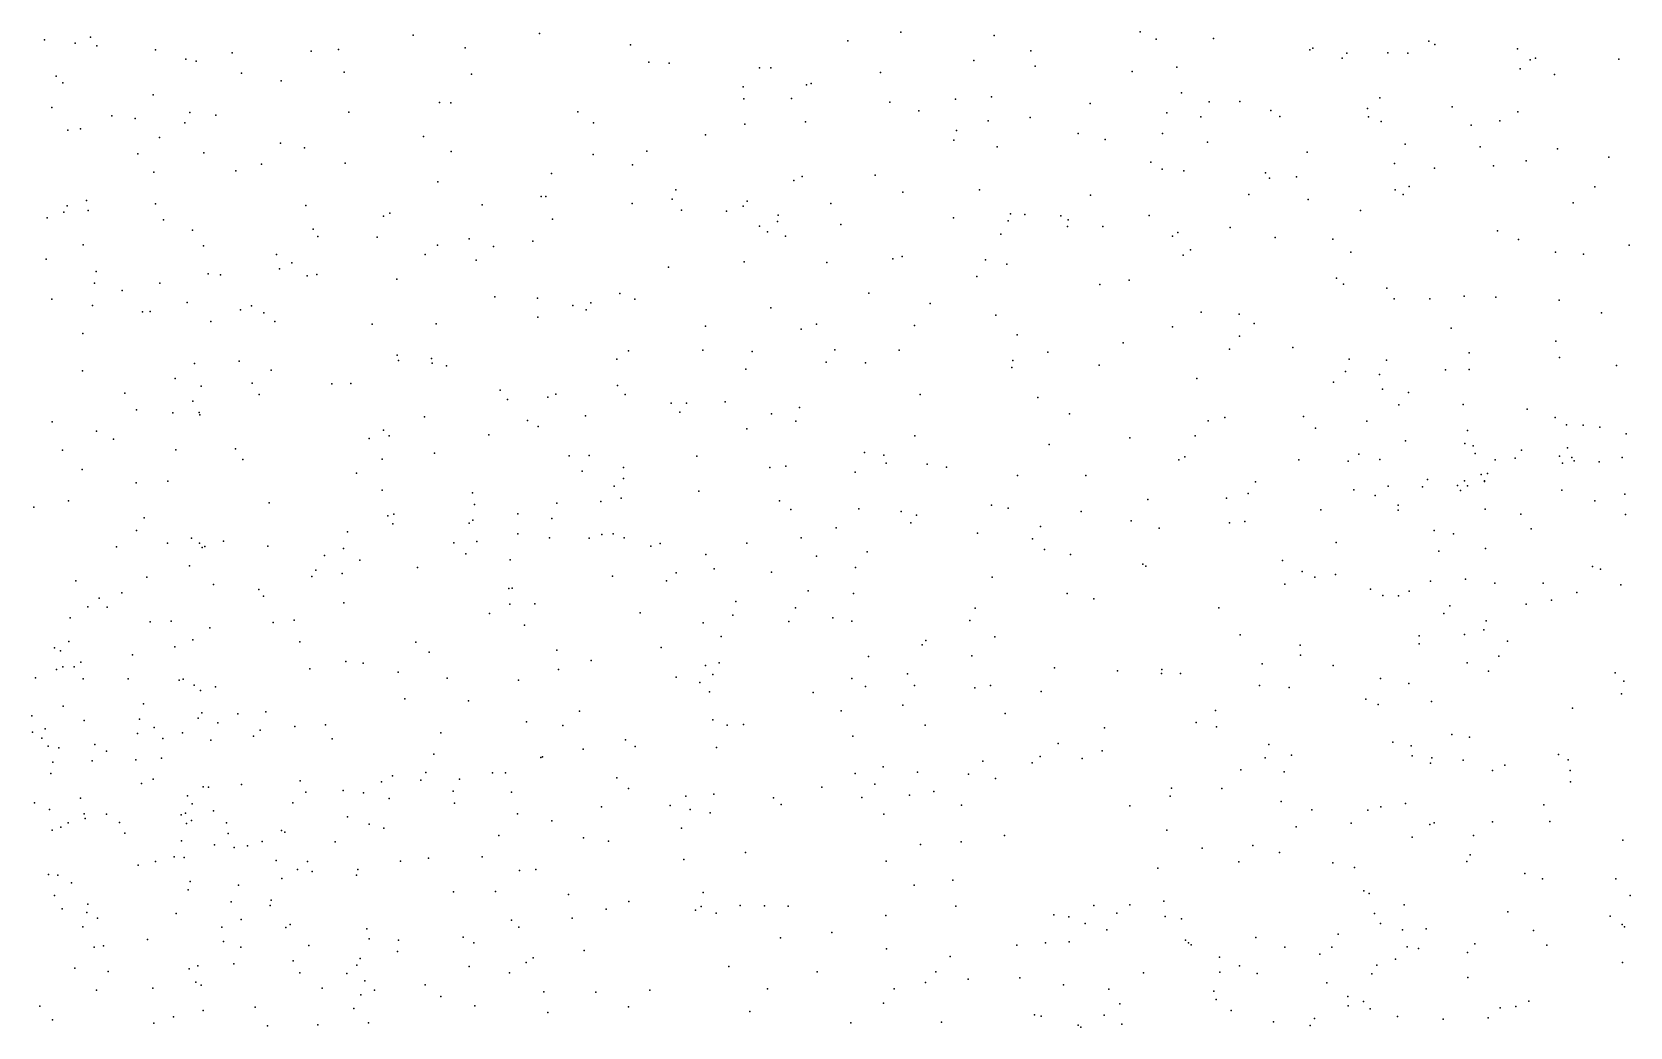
# Model space of a CAD drawing. Header units: metres. Extents: x -25 to 25, y -27.7 to 27.8.
# Drawn here: x 13.644 to 16.423, y -1.725 to 0.004 of the extents above; entities that cross this region are included whole.
import ezdxf

# ---------------------------------------------------------------- set-up
doc = ezdxf.new("R2010")
doc.units = ezdxf.units.M

msp = doc.modelspace()

# ---------------------------------------------------------------- linework, layer by layer
for p in [(14.5263, 0.0019, 14.7801), (15.155, 0.0042, 1.4588), (15.5709, 0.0045, 1.4206), (13.6656, -0.0093, -3.2028), (13.7189, -0.015, 13.8403), (13.7457, -0.0046, 19.5099), (13.7567, -0.0196, 14.4101), (13.8591, -0.0267, 4.1123), (14.1773, -0.0259, 13.9469), (14.3071, -0.0009, 14.6344), (14.3974, -0.0232, 1.1874), (14.6847, -0.0179, 7.7715), (15.0624, -0.0112, 8.6745), (15.3171, -0.0018, 18.3364), (15.5991, -0.0083, 17.6843), (15.6984, -0.0068, 5.7912), (15.8661, -0.0266, 17.5962), (15.871, -0.0238, 9.7033), (16.0729, -0.0116, 17.4703), (16.0835, -0.0172, -7.6705), (16.2272, -0.0247, 5.0906), (13.9113, -0.043, -17.0554), (13.9295, -0.046, 19.5341), (13.992, -0.0316, 1.2051), (14.1294, -0.0286, -0.7962), (14.7166, -0.0478, 13.8815), (14.7518, -0.0496, 8.1239), (15.2818, -0.045, 18.6559), (15.3806, -0.0284, 6.8852), (15.3882, -0.0551, 9.0285), (15.9222, -0.0409, 5.4179), (15.9303, -0.0324, 1.1167), (16.0016, -0.0316, -0.992), (16.0365, -0.0325, 9.806), (16.2489, -0.0442, 17.4332), (16.2586, -0.0413, 0.9285), (16.4031, -0.0427, 17.3297), (13.686, -0.0726, -3.7897), (14.0085, -0.0671, 3.8976), (14.0771, -0.0807, 3.5362), (14.1866, -0.0652, 14.5089), (14.4085, -0.0691, -17.3605), (14.909, -0.0576, 8.3544), (14.929, -0.0577, 19.3843), (15.1196, -0.0659, 19.2016), (15.5571, -0.064, 6.5023), (15.6346, -0.0567, 6.2292), (16.2317, -0.0596, -9.3949), (16.2913, -0.0697, 9.9535), (13.6978, -0.084, 19.8169), (13.8546, -0.1048, 3.3592), (14.8806, -0.0907, 14.6824), (14.9645, -0.1109, 1.411), (14.9907, -0.0876, -18.246), (14.9989, -0.0848, 14.3531), (15.3126, -0.1083, 18.4627), (15.6426, -0.1012, -9.8305), (15.988, -0.1101, 5.2003), (13.6783, -0.1269, -2.985), (13.9183, -0.1357, 13.9443), (14.1947, -0.135, 1.2196), (14.3526, -0.118, 19.5483), (14.3721, -0.1186, -0.8605), (14.5933, -0.1345, 19.5342), (14.8819, -0.112, 13.944), (15.1357, -0.1173, -0.9427), (15.1864, -0.1324, 8.6694), (15.2499, -0.1124, 19.0062), (15.4838, -0.1201, 6.7209), (15.6173, -0.1363, 17.8038), (15.691, -0.1167, 1.403), (15.7442, -0.1165, 9.2937), (15.798, -0.1323, 5.5865), (15.9664, -0.1284, -9.9401), (16.1135, -0.1259, -9.7202), (16.2277, -0.1346, -1.2042), (13.7065, -0.1664, 19.9716), (13.7282, -0.1641, -1.0721), (13.7829, -0.1415, -16.9085), (13.8237, -0.1459, 1.3155), (13.9099, -0.1536, -3.8105), (13.9638, -0.1402, 19.6869), (14.6204, -0.1534, 14.7982), (14.8836, -0.156, -0.9936), (14.9891, -0.1517, 7.4859), (15.2515, -0.1666, -18.2899), (15.3068, -0.15, 18.8187), (15.38, -0.144, 8.9026), (15.6764, -0.1431, -10.169), (15.8141, -0.1426, 1.295), (15.9678, -0.143, 9.6276), (15.9901, -0.151, 17.6789), (16.1464, -0.1574, -7.2926), (16.1966, -0.1501, 1.0397), (13.866, -0.1791, 19.8471), (14.076, -0.1886, -0.9887), (14.3246, -0.1775, 14.5564), (14.8151, -0.1744, 19.4856), (15.2467, -0.1835, 7.1581), (15.4632, -0.1719, 17.9857), (15.5104, -0.1824, 1.6091), (15.6101, -0.1721, 6.3463), (15.6881, -0.1873, 6.0897), (16.0318, -0.1905, 5.0658), (13.8281, -0.2076, -3.1108), (13.9427, -0.2057, 14.3247), (14.1177, -0.197, 14.4052), (14.3732, -0.2034, 1.2611), (14.6199, -0.2085, 1.3175), (14.7134, -0.2028, 7.7937), (15.3226, -0.1952, 18.6508), (15.5897, -0.222, 9.0074), (15.8613, -0.2046, 9.3446), (16.162, -0.1952, 9.9049), (16.2422, -0.2198, -18.2076), (16.2964, -0.1985, 4.847), (16.3861, -0.2134, 10.0195), (13.856, -0.2392, 4.1098), (13.9985, -0.2368, -3.3729), (14.0429, -0.2254, 13.9596), (14.1885, -0.2238, -3.8442), (14.5476, -0.2418, -17.515), (14.6885, -0.2265, 13.9327), (14.9832, -0.2466, 8.2888), (15.11, -0.2444, 19.2929), (15.6091, -0.2341, -0.9829), (15.6468, -0.2369, -18.2947), (15.7889, -0.2404, 5.7327), (15.7958, -0.2496, -9.9637), (15.8427, -0.2476, 17.8145), (16.0131, -0.2243, -18.2751), (16.0826, -0.2321, 9.7286), (16.1854, -0.2282, 17.668), (14.3497, -0.2563, 13.9605), (14.7636, -0.2702, 7.9943), (14.9685, -0.2536, 14.3205), (15.1585, -0.274, -1.0896), (15.2915, -0.27, 1.6772), (16.0143, -0.2701, 1.2039), (16.0389, -0.2641, -1.2759), (16.3616, -0.2645, -7.4693), (13.7051, -0.2976, 14.2878), (13.7391, -0.2884, -2.8153), (13.8587, -0.2945, 3.4634), (14.1204, -0.2971, 19.7518), (14.4271, -0.2961, -5.2535), (14.5294, -0.2818, -1.0543), (14.5378, -0.2817, 14.7246), (14.6875, -0.2936, 19.5365), (14.7573, -0.286, 14.8357), (14.7734, -0.3053, 7.6756), (14.8806, -0.2984, 14.0967), (14.8879, -0.2894, 8.1518), (15.0334, -0.2939, 1.5429), (15.4847, -0.2792, 8.8555), (15.7597, -0.2781, 5.8796), (15.8633, -0.287, 1.3419), (16.0283, -0.2783, 17.7615), (16.3241, -0.2925, 4.7236), (13.6703, -0.3184, 4.3441), (13.6993, -0.3085, 20.1488), (13.7419, -0.3058, -16.7739), (13.8727, -0.3221, 20.0735), (14.2551, -0.3158, 14.4235), (14.2663, -0.3104, -1.0825), (14.5489, -0.3208, 13.9542), (14.8515, -0.3072, 1.4482), (14.9091, -0.3333, 14.7156), (14.9405, -0.3248, 19.455), (14.9415, -0.3138, -1.1681), (15.0505, -0.3304, -18.1128), (15.2463, -0.3185, 19.1346), (15.3416, -0.324, 18.4537), (15.3455, -0.3119, 6.9346), (15.3704, -0.3129, 18.248), (15.433, -0.315, 6.784), (15.4459, -0.3222, -18.2326), (15.5864, -0.3143, 1.7344), (15.9543, -0.3059, 5.2431), (13.9234, -0.3401, 14.2516), (14.1332, -0.3382, 14.3239), (14.1408, -0.3512, -5.3995), (14.2445, -0.3522, -4.9917), (14.4043, -0.3554, 14.542), (14.515, -0.3589, 1.3374), (14.9228, -0.343, 7.5121), (14.9545, -0.3503, 14.5617), (15.3288, -0.3473, 18.8203), (15.4446, -0.3336, 1.806), (15.5059, -0.3337, 18.0725), (15.6271, -0.3506, 8.9213), (15.6365, -0.3443, 17.9838), (15.7275, -0.3356, 6.0667), (15.8057, -0.3526, 9.0983), (15.9059, -0.3557, 5.585), (16.1921, -0.3413, 9.8609), (16.2291, -0.3561, -1.444), (13.7331, -0.3656, 13.9), (13.9424, -0.3672, -2.9994), (14.0695, -0.3821, -1.2033), (14.328, -0.3824, -17.0676), (14.3494, -0.3661, -4.0833), (14.4465, -0.3687, 19.6097), (15.1572, -0.3856, 7.2208), (15.6455, -0.3833, -1.2239), (15.6588, -0.374, 6.2663), (15.9372, -0.3781, -1.4327), (16.2929, -0.3783, 4.5691), (16.3416, -0.3819, 10.1116), (16.4211, -0.3659, 17.6844), (13.6685, -0.3907, -1.3432), (13.7558, -0.4118, -4.1618), (13.9506, -0.4161, 3.8773), (14.0745, -0.4074, 19.9419), (14.0961, -0.3967, -3.2375), (14.4162, -0.3924, -5.4865), (14.7511, -0.4045, 7.915), (14.8823, -0.3951, -17.9055), (15.0264, -0.3963, 7.3763), (15.1412, -0.3898, 1.6558), (15.3021, -0.3918, 1.794), (15.3392, -0.3989, 18.6019), (13.7525, -0.4321, 3.4427), (13.8665, -0.4322, 3.5694), (13.9721, -0.4175, -4.2262), (14.1228, -0.4192, 1.3641), (14.1394, -0.417, -16.8941), (14.2785, -0.425, -4.7819), (15.2871, -0.4204, 19.008), (15.5008, -0.4344, 1.9239), (15.5516, -0.4268, 6.5078), (15.9122, -0.4238, 1.4142), (15.9243, -0.4337, 17.924), (16, -0.4411, 4.9975), (13.6787, -0.4603, -2.1832), (13.7495, -0.4713, -5.5413), (13.8009, -0.4448, -5.3284), (13.9137, -0.4658, 3.7124), (14.0255, -0.4718, -5.6962), (14.4486, -0.4558, 14.0269), (14.5232, -0.4583, -3.8488), (14.5846, -0.4709, -4.5004), (14.6157, -0.4665, -4.9193), (14.666, -0.45, -17.5045), (14.6922, -0.46, 1.4382), (15.0989, -0.4497, 8.2869), (15.2056, -0.4673, 7.0881), (16.0125, -0.4592, 9.3203), (16.0745, -0.4596, 1.3222), (16.1341, -0.4547, 9.5339), (16.1894, -0.4565, 9.6993), (16.2994, -0.4618, 4.4242), (13.836, -0.482, -1.461), (13.8493, -0.4815, -4.4165), (13.9551, -0.499, -5.1943), (14.0069, -0.4783, 14.2344), (14.047, -0.4836, -4.9125), (14.0665, -0.4991, -4.5734), (14.5239, -0.4911, -17.2089), (14.6076, -0.4783, 14.0707), (14.9285, -0.4751, -1.3205), (15.3203, -0.4877, 8.5122), (15.6772, -0.4828, -1.5228), (15.743, -0.4861, 1.7587), (16.373, -0.4835, 17.7978), (13.7326, -0.5195, -1.7393), (14.2353, -0.5037, -5.786), (14.3467, -0.503, -3.4854), (14.8152, -0.5068, 8.0118), (14.9818, -0.5123, 8.1533), (15.0082, -0.5032, 1.6131), (15.1784, -0.506, 1.7568), (15.357, -0.5218, 1.9623), (15.6273, -0.5081, 18.1325), (15.7438, -0.5246, -18.0808), (15.7691, -0.5026, 8.9666), (16.112, -0.5107, 4.6781), (14.6813, -0.5501, 7.7898), (14.8104, -0.5486, 1.5383), (14.8962, -0.551, -17.7173), (15.0401, -0.5479, 19.3391), (15.152, -0.5486, -17.946), (15.4105, -0.552, 6.726), (15.5412, -0.5359, 8.7229), (15.7264, -0.5469, 6.1588), (15.8363, -0.5443, 5.9257), (16.1433, -0.5536, -17.996), (16.2939, -0.5329, 4.2488), (13.9264, -0.5721, 3.9188), (14.0042, -0.5679, 20.1524), (14.0602, -0.5833, -5.4427), (14.2793, -0.5571, 1.4187), (14.2816, -0.5666, -3.1679), (14.3389, -0.5632, -16.9429), (14.34, -0.571, 14.0553), (14.365, -0.5757, -5.0545), (14.6609, -0.5645, 19.5282), (14.8854, -0.5818, 14.347), (15.0252, -0.5697, 7.246), (15.0936, -0.5709, -1.5105), (15.348, -0.5786, -1.6157), (15.3498, -0.5664, 18.5998), (15.4995, -0.575, -17.9919), (15.9345, -0.5645, 5.7446), (15.9992, -0.5659, 5.1697), (16.1022, -0.5826, 17.9669), (16.1429, -0.5821, 4.5278), (16.2999, -0.5614, 1.3543), (16.3991, -0.5756, 10.2394), (13.7319, -0.5846, 4.4212), (13.8932, -0.598, 1.5541), (14.0268, -0.6058, -2.6497), (14.1655, -0.6072, -16.7735), (14.1984, -0.6067, -1.4032), (14.6624, -0.6099, 14.191), (15.6697, -0.5982, 8.8185), (15.9073, -0.6044, 1.7364), (15.9278, -0.586, 18.0162), (15.9872, -0.5908, 5.5181), (13.8057, -0.6232, 14.2263), (13.9238, -0.6376, 4.1072), (13.9381, -0.6114, -2.4395), (14.0393, -0.6257, -5.8705), (14.4581, -0.6182, 19.6162), (14.4706, -0.6347, 14.1465), (14.5411, -0.6302, 14.6604), (14.5552, -0.6249, -4.7657), (14.6755, -0.6258, 14.8269), (14.8493, -0.6384, 19.4296), (15.1885, -0.6257, 19.1075), (15.3929, -0.6309, 2.0844), (15.9921, -0.6164, 1.6055), (16.0374, -0.622, 9.2556), (13.8259, -0.6526, -16.604), (13.889, -0.6575, -4.6462), (13.935, -0.657, -1.8315), (13.9361, -0.6609, -2.1233), (14.3266, -0.6645, 14.3853), (14.6068, -0.663, -5.6426), (14.7552, -0.6407, -4.0005), (14.7703, -0.6566, -3.7659), (14.7822, -0.6409, 7.3955), (14.9299, -0.6594, 1.6578), (14.9784, -0.6483, 14.6699), (15.4482, -0.6596, 8.5676), (15.7183, -0.6657, 18.1915), (15.8551, -0.6639, 2.2695), (16.021, -0.6435, 4.966), (16.1327, -0.6434, 1.5283), (16.2438, -0.6514, -1.6722), (16.2925, -0.6659, 3.8213), (13.6791, -0.6735, 3.438), (13.7565, -0.6896, -5.8734), (14.2553, -0.6877, 19.8584), (14.5059, -0.6712, -3.2792), (14.524, -0.6814, 1.5273), (14.8869, -0.6853, -17.4445), (14.9723, -0.6721, 14.4904), (15.6892, -0.6716, 6.2504), (15.876, -0.6841, 9.0034), (15.9651, -0.672, 2.0544), (16.1402, -0.6881, -17.7622), (16.3124, -0.6787, -17.627), (16.3411, -0.6788, 1.5281), (16.3701, -0.6826, 3.6353), (16.4159, -0.6941, 11.7855), (13.6971, -0.7223, 4.5852), (13.7859, -0.7034, 1.6784), (13.8942, -0.7222, 3.9047), (13.9977, -0.7202, 20.2016), (14.2306, -0.7025, -5.4816), (14.2652, -0.6976, -2.666), (14.4386, -0.6959, -2.9011), (15.179, -0.6975, 1.9066), (15.4128, -0.7129, 18.5241), (15.5532, -0.7009, 18.3673), (15.6666, -0.6977, -17.8242), (16.0325, -0.7063, 5.2656), (16.1357, -0.711, 1.7904), (16.1499, -0.7148, 2.2023), (16.3143, -0.7187, 2.6645), (14.0109, -0.7388, 14.2416), (14.2532, -0.738, 1.5537), (14.3438, -0.7278, -6.0147), (14.5781, -0.7321, -1.4542), (14.6129, -0.7316, 7.6595), (14.8002, -0.7328, 14.8811), (15.0915, -0.7265, 6.9921), (15.1255, -0.7312, -1.8103), (15.1291, -0.7449, -17.5979), (15.2004, -0.7467, 18.9264), (15.6384, -0.7394, 2.3269), (15.6487, -0.7339, -1.84), (15.8471, -0.7396, 6.0014), (15.9325, -0.7416, 2.4932), (15.9512, -0.7296, 18.077), (15.9878, -0.7387, 9.1443), (16.1537, -0.7285, 2.5317), (16.1881, -0.7393, 9.4782), (16.223, -0.7363, 3.4972), (16.2342, -0.7228, 2.3823), (16.3002, -0.7327, 2.1314), (16.3055, -0.745, 3.1512), (16.3217, -0.7354, 2.9639), (16.3255, -0.7408, 1.9681), (16.3694, -0.7428, 9.95), (16.4092, -0.7352, 1.7558), (13.7311, -0.7559, 20.3524), (13.8805, -0.7765, 20.3031), (14.2083, -0.7624, -2.3997), (14.6005, -0.7589, -3.0465), (14.6726, -0.7529, 7.3624), (14.6728, -0.7716, 7.8424), (14.9271, -0.7529, 7.1318), (14.9549, -0.7506, 19.282), (15.0755, -0.7606, 8.1778), (15.2343, -0.7519, 8.3107), (15.3577, -0.7664, -17.6878), (15.4766, -0.7663, 2.265), (15.7713, -0.7778, 8.8628), (16.0707, -0.7738, 2.7654), (16.1348, -0.7759, 4.5119), (16.1637, -0.7646, 2.9019), (16.1695, -0.776, -17.393), (16.1699, -0.7772, 3.3234), (16.1751, -0.763, 3.8884), (13.825, -0.7795, 13.7545), (14.2527, -0.792, 14.1034), (14.41, -0.7966, -5.6124), (14.6564, -0.7851, 1.6268), (14.8036, -0.794, 19.3649), (15.7585, -0.7976, -17.618), (15.9426, -0.7914, 2.6683), (15.9797, -0.8011, 5.732), (16.0022, -0.7852, -17.5905), (16.0621, -0.7862, 5.1315), (16.1229, -0.784, 18.0449), (16.128, -0.7926, 9.3452), (16.1399, -0.7843, 3.1234), (16.3042, -0.7923, 11.8723), (16.4137, -0.7989, 11.5609), (13.6471, -0.8217, 3.3886), (13.7073, -0.8109, 3.5382), (14.0563, -0.8139, 1.6329), (14.4135, -0.8167, -4.5404), (14.4889, -0.833, 7.3547), (14.5566, -0.8144, -16.9022), (14.633, -0.8118, -2.829), (14.6688, -0.8062, 14.8346), (14.9436, -0.8106, 8.0686), (14.9638, -0.8257, 1.8222), (15.0816, -0.8248, 19.0528), (15.1556, -0.8291, 1.9937), (15.3123, -0.8182, -1.8948), (15.3414, -0.8236, 18.6344), (15.4682, -0.8291, 6.5351), (15.5844, -0.8084, 6.393), (15.7211, -0.8059, 18.2923), (15.8851, -0.8265, -3.4156), (16.0197, -0.8179, -1.9068), (16.0197, -0.827, 2.9107), (16.171, -0.825, 4.2182), (16.3617, -0.8107, 12.1018), (13.8389, -0.8404, 3.82), (14.2628, -0.8369, -1.7847), (14.2716, -0.8505, -2.0025), (14.2735, -0.8337, -16.6218), (14.4043, -0.8493, 1.641), (14.4106, -0.8441, 14.5209), (14.5477, -0.8414, 14.6836), (15.0423, -0.8575, -17.2077), (15.1722, -0.8488, 6.8299), (15.1823, -0.8356, -3.4974), (15.3975, -0.8555, -3.4906), (15.5556, -0.8455, -17.4785), (15.6039, -0.8584, 8.68), (15.7263, -0.849, -17.2719), (15.7531, -0.8464, 6.1612), (16.2328, -0.8339, -16.9243), (16.251, -0.8591, 9.5849), (16.4147, -0.8345, 10.1222), (13.8258, -0.8624, 7.1271), (13.8799, -0.8844, -16.4209), (13.9215, -0.8755, 4.3772), (13.9352, -0.884, 6.9508), (13.9769, -0.8805, 13.8387), (14.1924, -0.8646, -4.4927), (14.3774, -0.8834, 19.677), (14.4178, -0.8816, 7.5074), (14.4887, -0.868, -1.6825), (14.5442, -0.8748, 7.6992), (14.613, -0.8756, -2.3004), (14.6352, -0.8692, 19.4475), (14.6545, -0.8679, 7.176), (14.6739, -0.8752, 14.3412), (14.7366, -0.8845, -2.5312), (14.8873, -0.884, 19.2123), (14.9816, -0.8748, 6.9473), (15.2883, -0.8667, 6.7081), (15.384, -0.8767, -17.3291), (15.9117, -0.8831, 2.8075), (16.082, -0.862, 4.8809), (16.1156, -0.8682, -3.4478), (13.7912, -0.8908, 6.8915), (13.9397, -0.8917, 4.1293), (13.9446, -0.8902, 14.3028), (14.0542, -0.8893, 7.0711), (14.1528, -0.9059, 14.3463), (14.1858, -0.8934, 7.2103), (14.214, -0.9139, 1.6967), (14.3982, -0.9029, 7.1632), (14.4755, -0.9134, -5.9494), (14.7203, -0.8896, -4.4155), (14.816, -0.9042, -2.78), (15.0082, -0.907, -3.9093), (15.0964, -0.8995, -1.9767), (15.4045, -0.8953, 8.4576), (15.4499, -0.9041, -17.0891), (15.8186, -0.9146, -16.8706), (16.0903, -0.8984, 3.5958), (16.1715, -0.8935, 4.0696), (13.8437, -0.9432, 1.7798), (13.9182, -0.9235, -5.8422), (14.1309, -0.9421, 6.9366), (14.1378, -0.931, -6.0966), (14.1832, -0.9369, -16.4306), (14.3143, -0.9268, 14.1842), (14.6537, -0.9416, 1.7733), (14.764, -0.9358, 7.0246), (14.83, -0.9287, 1.84), (14.9297, -0.9345, 14.3967), (15.0758, -0.9268, 14.7006), (15.3139, -0.9434, 2.2435), (15.5755, -0.9209, 2.4759), (15.5807, -0.9242, -3.1984), (15.8524, -0.9334, -3.1651), (15.8747, -0.9433, -3.5928), (15.9109, -0.9387, 9.0194), (16.3573, -0.9248, 9.7963), (16.3716, -0.9294, 11.7162), (13.7205, -0.9497, 14.3445), (13.8002, -0.9703, 20.3133), (13.9599, -0.956, 6.7633), (14.0386, -0.9649, 20.1562), (14.473, -0.9628, 7.0312), (14.4789, -0.9625, 1.7519), (14.7476, -0.9499, 19.2734), (14.9936, -0.9671, 14.8493), (15.0724, -0.9717, -17.0071), (15.4441, -0.9716, 18.5584), (15.8226, -0.9553, 18.2833), (15.9715, -0.9641, 3.2902), (16.039, -0.9675, 5.5158), (16.0758, -0.9505, 5.3298), (16.1365, -0.9469, 3.8725), (16.1878, -0.9536, 12.111), (16.2715, -0.9539, 12.2636), (16.3302, -0.9698, 18.0864), (16.4067, -0.9566, 9.9523), (13.7411, -0.9951, 6.698), (13.761, -0.9799, 3.7482), (13.7748, -0.9952, -4.4861), (14.0465, -0.9762, 7.292), (14.1865, -0.9881, 7.3675), (14.4747, -0.9903, 14.317), (14.5185, -0.9898, 19.474), (14.8677, -0.9856, -16.9259), (14.9716, -0.9965, -3.0515), (15.2839, -0.9975, -1.7531), (15.4906, -0.9808, 6.4949), (15.7075, -0.9964, 6.2386), (15.9929, -0.9754, 18.1982), (16.0204, -0.9756, 9.1873), (16.1092, -0.9931, 9.3183), (16.2424, -0.9902, -3.6403), (16.2861, -0.9835, 11.8983), (13.7105, -1.014, 4.9179), (13.8497, -1.0209, 3.916), (13.8863, -1.0198, 7.2568), (14.0633, -1.0221, 1.7918), (14.0997, -1.0179, 13.9327), (14.4397, -1.0063, -16.5639), (14.5003, -1.0265, 14.6585), (14.7016, -1.0051, -1.4385), (14.8114, -1.0225, 8.0113), (14.8626, -1.0093, 19.1004), (14.9602, -1.0203, 8.0901), (15.0368, -1.0139, 14.5056), (15.0695, -1.02, 2.0947), (15.275, -1.0185, 18.6507), (16.0991, -1.0067, 5.034), (16.1727, -1.0195, 4.4732), (13.7083, -1.0552, 9.7032), (13.9235, -1.0521, 6.5074), (13.9535, -1.0316, 4.3362), (14.1097, -1.0558, 20.0415), (14.8422, -1.0466, 14.8743), (15.1981, -1.0535, 8.248), (15.3185, -1.0469, -16.9505), (15.7447, -1.0434, 8.8263), (16.056, -1.0451, -16.7163), (16.1349, -1.0431, 4.6966), (16.1686, -1.0351, -1.9318), (16.2098, -1.0547, 9.5001), (13.6831, -1.0659, 13.629), (13.6937, -1.0714, 3.5914), (13.819, -1.0786, 1.8867), (13.8927, -1.0642, 4.6698), (14.3114, -1.0561, 19.7183), (14.3349, -1.0736, 7.5405), (14.5567, -1.07, 1.8775), (14.7383, -1.0654, 6.8765), (15.0987, -1.081, -1.3346), (15.192, -1.0611, 2.2254), (15.2782, -1.0803, -1.5363), (15.8492, -1.0614, -1.8188), (15.8498, -1.079, 3.1062), (16.0564, -1.0592, 3.7189), (16.1947, -1.0806, 18.2027), (13.6866, -1.1039, 9.9524), (13.6978, -1.0992, 9.5333), (13.7176, -1.0991, 6.5386), (13.7291, -1.0912, 5.0845), (14.1269, -1.1028, 14.4328), (14.1895, -1.0902, 19.8842), (14.2198, -1.0929, -16.1487), (14.2806, -1.1087, 6.7116), (14.5595, -1.1037, 6.8411), (14.6165, -1.0881, 7.8857), (14.8149, -1.0967, 14.3808), (14.8388, -1.0924, -4.1836), (15.1666, -1.1114, 6.7354), (15.4219, -1.1009, -3.0387), (15.5313, -1.1063, -3.6595), (15.6078, -1.1106, 2.6726), (15.6088, -1.1037, -1.7091), (15.6414, -1.1109, -16.8019), (15.783, -1.0941, 2.9619), (15.9065, -1.0966, 3.3784), (16.1398, -1.0922, -3.1995), (16.1764, -1.1066, 4.0788), (16.3969, -1.1097, -16.5381), (13.6502, -1.1181, -16.0631), (13.7332, -1.1202, 14.4206), (13.8112, -1.1198, 6.3921), (13.9001, -1.1224, 4.963), (13.9068, -1.1206, 13.7341), (13.9259, -1.1311, 4.4525), (13.9632, -1.1341, 6.3658), (14.366, -1.1191, 14.2289), (14.49, -1.1222, -1.3069), (14.7641, -1.1174, -1.1164), (14.8055, -1.1266, 19.0007), (14.8281, -1.1124, -2.5097), (15.0698, -1.1192, 18.6944), (15.0936, -1.1333, 14.8462), (15.1788, -1.1315, -3.0602), (15.2836, -1.1357, 2.363), (15.3109, -1.1318, 6.6342), (15.7784, -1.1315, 6.0798), (15.8301, -1.1351, 18.3616), (15.9889, -1.1193, 18.2691), (16.0381, -1.1281, 5.4531), (16.4122, -1.1243, 9.9009), (13.8379, -1.1634, 9.757), (13.9372, -1.1402, 4.2148), (14.2923, -1.1547, 14.4783), (14.4033, -1.1584, 7.674), (14.8219, -1.1428, -2.9241), (15.0026, -1.1436, 6.792), (15.1584, -1.166, -1.1056), (15.3991, -1.1423, 18.5928), (15.9631, -1.1553, 9.166), (15.985, -1.1645, 3.6105), (16.0774, -1.1597, -3.766), (16.408, -1.146, -3.7328), (13.644, -1.1845, 2.0905), (13.6984, -1.1674, 9.3764), (13.7347, -1.1924, 5.4202), (13.8311, -1.1904, 9.5557), (13.9331, -1.1883, 20.119), (13.9391, -1.1789, 4.8089), (14.0017, -1.1811, -0.7521), (14.0504, -1.1776, 13.87), (14.5037, -1.1946, -16.3228), (14.5962, -1.1765, 19.2338), (14.8281, -1.1912, -0.899), (15.0511, -1.1756, 14.4704), (15.3365, -1.1804, -3.7588), (15.702, -1.1753, 6.2117), (16.323, -1.1713, 18.2558), (13.6447, -1.2125, 10.1183), (13.6671, -1.207, 3.0307), (13.8274, -1.215, -1.1073), (13.8563, -1.2046, -0.2912), (13.9055, -1.2138, 4.0697), (13.9671, -1.1966, -16.0376), (14.0292, -1.2197, 5.171), (14.0408, -1.2091, -4.3571), (14.101, -1.203, 19.9474), (14.1547, -1.1998, 6.4749), (14.3548, -1.2137, -1.9082), (14.5671, -1.2011, -0.8765), (14.8528, -1.2007, 18.8289), (14.881, -1.1996, -3.2165), (15.0715, -1.2197, 8.1817), (15.1971, -1.2007, 14.7537), (15.5087, -1.2053, -1.4377), (15.6685, -1.1961, 2.8457), (15.7036, -1.2036, 8.8001), (16.1127, -1.2168, 4.8582), (16.1434, -1.2215, 3.9738), (13.6613, -1.2232, 5.7599), (13.6724, -1.237, 6.1695), (13.6908, -1.2403, -4.443), (13.7535, -1.2345, 6.031), (13.7735, -1.2461, 3.821), (13.8715, -1.2239, 5.5942), (13.955, -1.2269, 5.3822), (14.166, -1.2242, 1.9993), (14.6022, -1.2424, 2.0795), (14.6761, -1.2263, 14.3657), (14.6931, -1.2375, 19.0011), (14.8343, -1.2392, 14.8324), (15.4285, -1.2323, 6.5213), (15.5048, -1.2454, 18.5388), (15.7946, -1.2342, -3.6794), (16.0102, -1.2302, -3.3468), (16.042, -1.2368, -1.737), (13.6803, -1.265, 2.8249), (13.7484, -1.2626, -2.8835), (13.8246, -1.2611, 7.3624), (13.869, -1.2581, 10.0014), (14.3426, -1.2509, -0.6843), (14.5291, -1.2568, -2.9052), (14.5317, -1.2554, 7.8923), (15.1241, -1.2729, -3.3308), (15.2972, -1.2632, 8.3358), (15.3833, -1.2662, 2.5502), (15.3969, -1.255, -3.185), (15.4701, -1.2584, 8.5089), (15.7885, -1.2573, -1.5939), (15.8339, -1.2526, 5.9374), (16.044, -1.2542, 5.2937), (16.0761, -1.2666, -16.5124), (16.0784, -1.2573, 5.0264), (16.1326, -1.2612, 12.0852), (16.205, -1.27, 12.4949), (16.2985, -1.2517, -3.8788), (16.3151, -1.2611, -16.3915), (13.677, -1.2844, 20.205), (13.8342, -1.3023, 14.4562), (13.8548, -1.2945, 9.4287), (14.0082, -1.3036, 14.451), (14.1105, -1.2974, 6.3248), (14.2518, -1.2991, -4.2878), (14.2708, -1.2889, 14.1283), (14.3203, -1.2963, -2.1192), (14.3287, -1.283, -15.9429), (14.3874, -1.2944, -2.3225), (14.4447, -1.2836, -2.5791), (14.4674, -1.2833, 19.3045), (14.6609, -1.2923, -4.2116), (15.0757, -1.2844, 6.708), (15.1095, -1.3032, 14.8679), (15.184, -1.2821, 18.6306), (15.2727, -1.2859, 14.6154), (15.3192, -1.2933, -0.9821), (15.7458, -1.2785, 3.1339), (15.8216, -1.2819, 3.3595), (16.1835, -1.2797, 4.3371), (16.3186, -1.2793, 9.6701), (16.3194, -1.2994, 18.3935), (13.7286, -1.3273, -1.3029), (13.9143, -1.3232, 5.9261), (13.9416, -1.308, 20.0123), (13.9508, -1.3084, 6.0961), (14.1205, -1.3169, 13.9493), (14.1854, -1.3141, 14.456), (14.2207, -1.3181, 19.6606), (14.2651, -1.3282, 7.6491), (14.3765, -1.3155, 7.7622), (14.4779, -1.3169, 14.5518), (14.6811, -1.3107, -0.7016), (14.781, -1.3243, -16.5316), (14.8296, -1.3205, 8.1122), (14.9336, -1.3267, -4.0269), (15.0172, -1.3083, -16.704), (15.0872, -1.3263, 2.3816), (15.17, -1.3223, 14.5039), (15.212, -1.3162, 6.6414), (15.6233, -1.3238, 2.9336), (15.6252, -1.3104, -3.278), (15.7128, -1.3107, 6.1366), (15.8161, -1.3333, -3.4257), (13.6483, -1.3354, -3.1759), (13.6746, -1.3474, 14.4815), (13.735, -1.3545, 2.6629), (13.7736, -1.3554, -15.8886), (13.9032, -1.3563, -2.569), (13.9109, -1.3538, 0.0335), (13.9228, -1.3374, -1.4432), (13.9599, -1.3496, 4.8603), (14.0978, -1.3354, -0.2277), (14.1928, -1.3602, 2.1976), (14.3786, -1.3362, 6.5675), (14.4882, -1.3546, 14.2948), (14.6346, -1.3427, 14.6471), (14.7537, -1.3405, 18.7952), (14.7883, -1.347, 14.3654), (14.8232, -1.3533, 6.7264), (14.9466, -1.3383, -0.7161), (15.1254, -1.3551, -3.9094), (15.2605, -1.3396, -16.7387), (15.5532, -1.3407, 6.3459), (15.8696, -1.3479, 5.8118), (15.967, -1.3485, -3.7544), (15.9896, -1.3427, 3.7312), (16.0323, -1.3366, 12.4373), (16.2729, -1.3392, -1.8217), (13.679, -1.383, 3.4852), (13.6944, -1.3778, 3.2133), (13.7069, -1.3704, 9.1205), (13.7367, -1.3631, 3.0194), (13.7965, -1.3701, 2.405), (13.8054, -1.3881, -2.3329), (13.9128, -1.3717, 4.1163), (13.9217, -1.3662, 2.2604), (13.9822, -1.3705, 5.5621), (13.9852, -1.389, 19.8835), (14.0779, -1.3838, -1.6483), (14.0838, -1.3868, 5.3189), (14.2304, -1.3726, 6.4124), (14.2558, -1.3799, -2.5492), (14.548, -1.3672, -16.0576), (14.7734, -1.3796, 14.7312), (15.6175, -1.3833, 8.7567), (15.8423, -1.3773, -16.5728), (15.9376, -1.3712, 5.6216), (16.0747, -1.3734, 3.9046), (16.0824, -1.3704, -3.5022), (16.1837, -1.3689, 18.4334), (16.2832, -1.3683, 11.9432), (13.9039, -1.4016, 13.8312), (13.9615, -1.4087, 2.4529), (13.9958, -1.4132, 9.5955), (14.0185, -1.4103, -15.8671), (14.0445, -1.4026, 5.0497), (14.1712, -1.4037, -1.9833), (14.4559, -1.3922, 7.9377), (14.6031, -1.3967, -3.3422), (14.6465, -1.4021, 6.6645), (15.189, -1.4079, -0.6848), (15.2597, -1.4032, 14.8686), (15.3348, -1.3925, -3.3607), (15.6787, -1.4144, -1.2764), (15.7668, -1.4097, 5.9688), (16.044, -1.3954, 12.1622), (16.1506, -1.3927, 4.4638), (16.4105, -1.4006, 11.825), (13.8286, -1.4442, 19.9758), (13.8587, -1.4374, 7.4784), (13.8911, -1.4297, 10.1128), (13.9084, -1.4304, 4.595), (14.0688, -1.4361, 19.7419), (14.123, -1.4378, -2.8149), (14.2846, -1.4372, -0.2777), (14.3336, -1.4317, 19.3667), (14.427, -1.4298, -3.2008), (14.7776, -1.4343, 2.3619), (14.885, -1.4221, 18.6519), (15.1293, -1.4373, 18.6134), (15.7428, -1.4384, 3.3323), (15.8132, -1.4221, 9.1364), (15.9058, -1.4402, 9.2618), (16.1392, -1.4375, 4.123), (16.145, -1.4258, -1.6777), (13.673, -1.46, 20.0617), (13.6892, -1.4616, -4.4521), (13.9193, -1.4724, 2.7948), (14.0786, -1.4674, 7.6175), (14.1058, -1.4517, 9.7337), (14.1312, -1.4553, 6.2431), (14.2083, -1.4615, 2.449), (14.2109, -1.4515, 19.5366), (14.4918, -1.4532, -4.2312), (14.52, -1.4516, 2.3427), (15.2452, -1.4699, 14.5348), (15.6018, -1.4494, -1.0158), (15.9435, -1.4478, 5.4862), (16.2396, -1.4583, -4.0345), (16.2707, -1.4676, -3.5519), (16.3981, -1.4678, 18.7487), (13.6833, -1.497, -2.0796), (13.7126, -1.4746, -1.6054), (13.9156, -1.4871, 4.3434), (14.0033, -1.4786, 5.8344), (14.3767, -1.4905, 19.1743), (14.4503, -1.49, 6.5271), (14.5767, -1.4948, 14.2837), (14.8113, -1.4914, 6.6509), (15.1779, -1.4789, 6.6064), (15.9598, -1.4887, -16.3159), (15.9689, -1.4932, 18.472), (16.4228, -1.4969, 10.5192), (13.6963, -1.5201, 14.5114), (13.7393, -1.5265, 3.1601), (13.7414, -1.5119, 13.8417), (13.8949, -1.5282, 4.0136), (13.9904, -1.5079, -3.0656), (14.0582, -1.5144, 6.0178), (14.0599, -1.5047, 0.1686), (14.6423, -1.5206, 18.762), (14.6821, -1.5073, 14.6214), (14.7976, -1.5224, 8.1962), (14.8079, -1.516, -16.1985), (14.8336, -1.5275, -4.0632), (14.8752, -1.5139, 14.3448), (14.9177, -1.5149, -3.5965), (14.959, -1.5155, 2.5093), (15.2502, -1.515, -3.5339), (15.4906, -1.5139, 8.5973), (15.5306, -1.5274, 6.2723), (15.5529, -1.5132, -0.7677), (15.6119, -1.5067, 3.1622), (15.9782, -1.5282, 4.973), (16.03, -1.513, 4.7239), (16.2105, -1.5252, 12.5969), (13.7324, -1.5511, 9.9524), (13.7582, -1.5362, 3.7355), (13.974, -1.5519, 13.8891), (14.008, -1.5387, 4.9499), (14.0855, -1.5522, 5.6575), (14.0929, -1.5469, 5.104), (14.2265, -1.5544, 14.0443), (14.4778, -1.5399, 18.9184), (14.4906, -1.5515, -0.3755), (14.5832, -1.5361, 8.1635), (15.1289, -1.5317, 14.4447), (15.4206, -1.5304, 6.3999), (15.4472, -1.5338, -3.7903), (15.4755, -1.5453, 18.5692), (15.6147, -1.5334, 8.8978), (15.6426, -1.5371, -3.5311), (15.9889, -1.5452, 12.1703), (16.0681, -1.5545, 9.4899), (16.3881, -1.5324, -16.1213), (16.4094, -1.5473, 18.8871), (16.4134, -1.5511, 10.0787), (13.8451, -1.573, 14.4852), (13.9771, -1.5768, 9.4286), (14.1255, -1.5838, -4.3205), (14.2303, -1.5721, 7.9475), (14.2816, -1.5746, 2.5846), (14.394, -1.5689, 8.0835), (14.4125, -1.5791, 14.1317), (14.9453, -1.5705, 14.8329), (15.0349, -1.5608, 8.2588), (15.3568, -1.5829, 2.8853), (15.4064, -1.579, 14.708), (15.4477, -1.5772, 3.0099), (15.5132, -1.5567, -16.5181), (15.6501, -1.5746, 6.0322), (15.6552, -1.5789, 18.5342), (15.6594, -1.5825, 3.3301), (15.7723, -1.5695, 5.7402), (15.915, -1.564, -3.6608), (16.0272, -1.5567, 4.0168), (16.1529, -1.5806, 12.0116), (16.2547, -1.5575, 9.6673), (16.2779, -1.583, 11.9131), (13.7521, -1.5864, -15.6763), (13.7683, -1.5844, 8.9191), (14.0072, -1.5866, -15.741), (14.0982, -1.6102, 2.7592), (14.2149, -1.6062, -3.1768), (14.2795, -1.5943, 9.8377), (14.5154, -1.6049, -3.4562), (14.604, -1.5921, 6.5507), (15.1299, -1.5897, -0.4003), (15.2408, -1.6025, -3.8737), (15.709, -1.6039, -16.3706), (15.8227, -1.5863, 5.571), (15.8836, -1.599, 9.3632), (15.9045, -1.5864, 3.7655), (16.0152, -1.6076, 12.5517), (16.0353, -1.5861, 4.5264), (16.0549, -1.5889, 4.2076), (16.1399, -1.5958, 18.6766), (13.7188, -1.6229, 3.3434), (13.7766, -1.6287, -3.3946), (13.9175, -1.6244, 4.4241), (13.9323, -1.619, 7.7604), (13.9949, -1.6153, 19.5907), (14.1099, -1.6313, 5.799), (14.1915, -1.6322, 5.3794), (14.2088, -1.618, -15.7919), (14.404, -1.62, 6.3903), (14.4742, -1.6314, 8.2296), (14.5035, -1.6133, 14.4621), (14.8558, -1.6203, 2.6017), (15.0092, -1.6295, 14.3633), (15.2155, -1.6295, -16.3651), (15.577, -1.6313, -0.2294), (15.7097, -1.6298, 3.4717), (15.7438, -1.6188, -0.4761), (15.7745, -1.6326, -0.7933), (15.974, -1.6332, 18.6027), (15.9826, -1.6178, -16.0658), (16.141, -1.6393, -4.0751), (16.4095, -1.6133, -1.8108), (13.756, -1.6615, 19.7602), (13.8541, -1.6581, 9.9155), (13.9287, -1.6472, 4.7152), (13.9381, -1.6526, 9.1806), (14.1484, -1.6578, 5.9609), (14.2227, -1.645, 19.1496), (14.2396, -1.6611, 2.7235), (14.3278, -1.6521, 10.1486), (14.5343, -1.6643, 2.6335), (14.6247, -1.6645, 8.2707), (14.7183, -1.6614, -15.9604), (14.9228, -1.6589, -0.3716), (15.1435, -1.6591, 14.9702), (15.1975, -1.6479, 2.8326), (15.2719, -1.642, 6.4676), (15.362, -1.64, -0.2116), (15.4376, -1.6521, 15.0298), (15.5167, -1.6596, 6.1898), (15.699, -1.6629, 9.2671), (15.8958, -1.6486, 12.3085), (13.6574, -1.6893, -3.6524), (14.0321, -1.6906, 14.45), (14.2039, -1.6931, 5.5839), (14.2161, -1.6697, 6.1078), (14.3552, -1.6722, 0.0497), (14.414, -1.6885, -15.8598), (14.6811, -1.6903, 18.8072), (15.1248, -1.6842, 18.7172), (15.5357, -1.6852, 9.0092), (15.7034, -1.6773, -15.9985), (15.9322, -1.6724, 3.9405), (15.9324, -1.6884, 4.6572), (15.9592, -1.6809, -1.3593), (15.971, -1.694, 4.4103), (16.197, -1.6921, -3.6827), (16.2245, -1.6895, 12.6917), (16.2471, -1.6806, -1.6387), (13.6798, -1.713, 14.5598), (13.8557, -1.7187, 7.9393), (13.8904, -1.7074, 8.7075), (13.9418, -1.6965, 8.9593), (14.141, -1.7213, 8.2334), (14.2294, -1.7181, 14.0585), (14.5408, -1.7001, 6.4263), (14.892, -1.6983, 6.5494), (15.0681, -1.7183, -3.681), (15.2254, -1.7167, 8.455), (15.387, -1.704, -16.1797), (15.3986, -1.7063, 3.1161), (15.4629, -1.722, 18.6705), (15.5084, -1.7045, 14.7732), (15.5393, -1.7202, 6.0337), (15.7294, -1.6966, 18.6022), (15.8031, -1.7161, -15.741), (15.8741, -1.7103, -0.9902), (16.0185, -1.7069, 18.7331), (16.0976, -1.7116, 9.5352), (16.176, -1.7092, 18.8699), (14.0536, -1.7236, 19.3086), (15.4678, -1.7254, -15.731), (15.8664, -1.723, 4.9112)]:
    msp.add_point(p)

doc.saveas('drawing.dxf')
